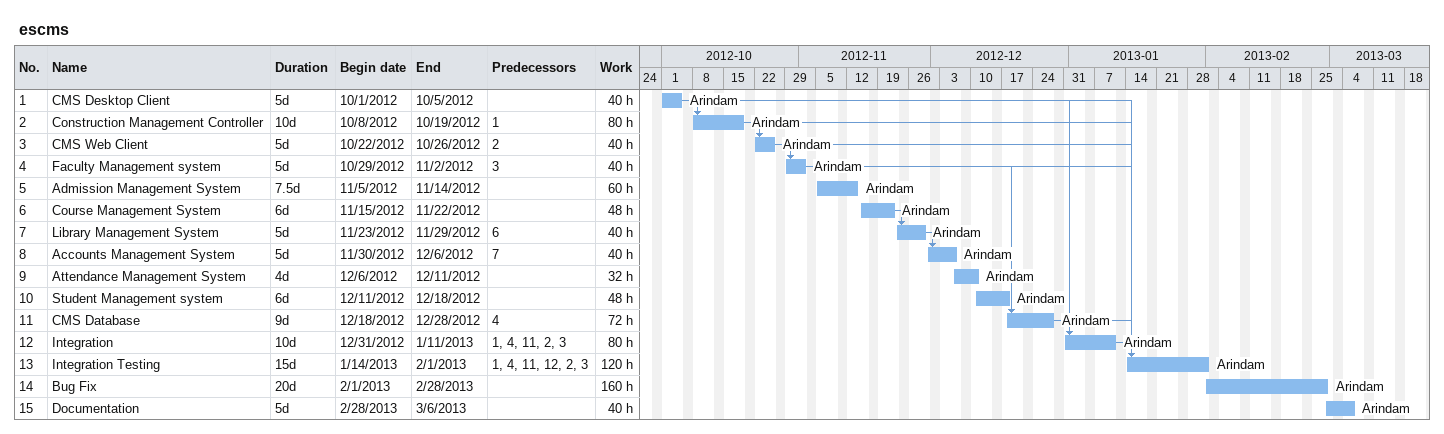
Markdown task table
escms

| ID | Task | Duration | Start | Finish | Predecessors | Resources | Work (h) |
|---|---|---|---|---|---|---|---|
| 1 | CMS Desktop Client | 5d | 2012-10-01 | 2012-10-05 |  | Arindam | 40 |
| 2 | Construction Management Controller | 10d | 2012-10-08 | 2012-10-19 | 1 | Arindam | 80 |
| 3 | CMS Web Client | 5d | 2012-10-22 | 2012-10-26 | 2 | Arindam | 40 |
| 4 | Faculty Management system | 5d | 2012-10-29 | 2012-11-02 | 3 | Arindam | 40 |
| 5 | Admission Management System | 7.5d | 2012-11-05 | 2012-11-14 |  | Arindam | 60 |
| 6 | Course Management System | 6d | 2012-11-15 | 2012-11-22 |  | Arindam | 48 |
| 7 | Library Management System | 5d | 2012-11-23 | 2012-11-29 | 6 | Arindam | 40 |
| 8 | Accounts Management System | 5d | 2012-11-30 | 2012-12-06 | 7 | Arindam | 40 |
| 9 | Attendance Management System | 4d | 2012-12-06 | 2012-12-11 |  | Arindam | 32 |
| 10 | Student Management system | 6d | 2012-12-11 | 2012-12-18 |  | Arindam | 48 |
| 11 | CMS Database | 9d | 2012-12-18 | 2012-12-28 | 4 | Arindam | 72 |
| 12 | Integration | 10d | 2012-12-31 | 2013-01-11 | 1, 4, 11, 2, 3 | Arindam | 80 |
| 13 | Integration Testing | 15d | 2013-01-14 | 2013-02-01 | 1, 4, 11, 12, 2, 3 | Arindam | 120 |
| 14 | Bug Fix | 20d | 2013-02-01 | 2013-02-28 |  | Arindam | 160 |
| 15 | Documentation | 5d | 2013-02-28 | 2013-03-06 |  | Arindam | 40 |
